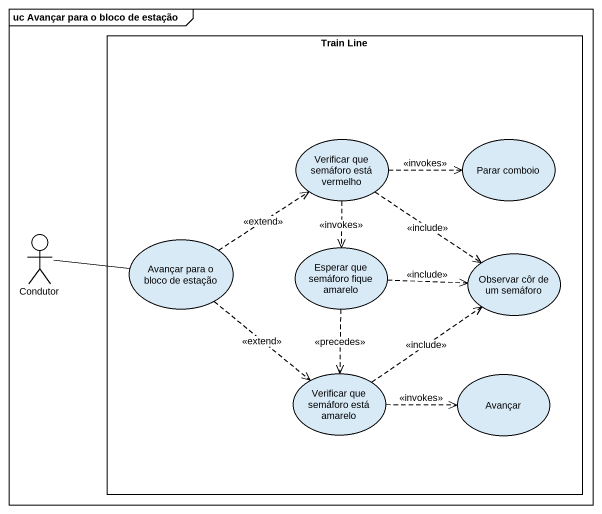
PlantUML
@startuml
mainframe uc Avançar para o bloco de estação
rectangle "Train Line" as Train_Line {
  usecase "Verificar que semáforo está vermelho" as Verificar_que_semáforo_está
  usecase "Parar comboio" as Parar_comboio
  usecase "Avançar para o bloco de estação" as Avançar_para_o_bloco_de
  usecase "Esperar que semáforo fique amarelo" as Esperar_que_semáforo_fique
  usecase "Observar côr de um semáforo" as Observar_côr_de_um_semáforo
  usecase "Verificar que semáforo está amarelo" as Verificar_que_semáforo_está_2
  usecase Avançar
}
actor Condutor
Verificar_que_semáforo_está .right.> Parar_comboio : <<invokes>>
Verificar_que_semáforo_está ..> Esperar_que_semáforo_fique : <<invokes>>
Verificar_que_semáforo_está ..> Observar_côr_de_um_semáforo : <<include>>
Condutor -right- Avançar_para_o_bloco_de
Avançar_para_o_bloco_de .up.> Verificar_que_semáforo_está : <<extend>>
Avançar_para_o_bloco_de ..> Verificar_que_semáforo_está_2 : <<extend>>
Esperar_que_semáforo_fique .right.> Observar_côr_de_um_semáforo : <<include>>
Esperar_que_semáforo_fique ..> Verificar_que_semáforo_está_2 : <<precedes>>
Verificar_que_semáforo_está_2 .up.> Observar_côr_de_um_semáforo : <<include>>
Verificar_que_semáforo_está_2 .right.> Avançar : <<invokes>>
@enduml
